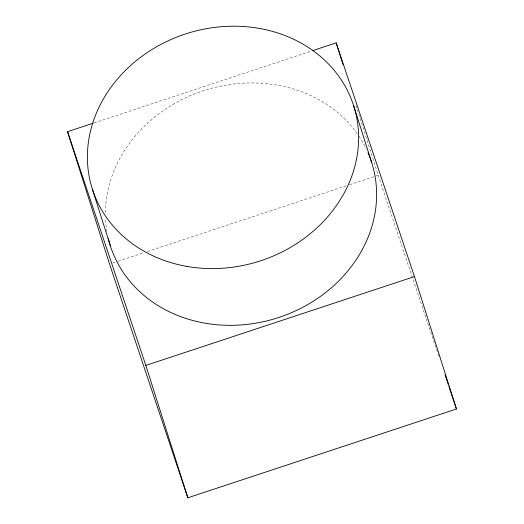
<?xml version="1.0" encoding="UTF-8"?>
<svg xmlns="http://www.w3.org/2000/svg" width="524" height="524" viewBox="0 0 524 524"><rect width="100%" height="100%" fill="white"/><g stroke="black" fill="none" stroke-linecap="round" stroke-linejoin="round"><path stroke-width="0.39" stroke-dasharray="2.62 1.97" d="M93.947 122.95L311.322 51.07M112.647 263.035L117.311 261.496M118.083 261.24L143.707 252.771M147.585 251.487L346.331 185.771M349.436 184.743L378.164 175.245L355.927 105.154M378.164 175.245L438.824 356.353M106.896 231.621A137.131 119.472 -17.6 0 1 105.52 219.137M105.39 212.823A137.131 119.472 -17.6 0 1 205.781 89.971A137.131 119.472 -17.6 0 1 357.787 134.426M358.973 136.168A137.131 119.472 -17.6 0 1 366.243 148.901"/><path stroke-width="0.79" d="M312.874 50.553L336.166 42.857L414.458 276.587L456.45 408.982L187.834 497.8L109.542 264.063L67.55 131.675L93.167 123.206M187.834 497.8L145.836 365.411L414.458 276.587M445.046 374.922L448.413 384.989M448.937 386.535L456.45 408.982M67.55 131.675L145.836 365.411M336.166 42.857L343.082 64.662M353.654 105.724L371.654 162.46M92.355 189.066L110.354 245.802M370.304 158.517A137.131 119.472 -17.6 0 1 275.46 318.533A137.131 119.472 -17.6 0 1 108.298 238.44M367.986 152.7A137.131 119.472 -17.6 0 1 368.798 154.626M369.06 155.268A137.131 119.472 -17.6 0 1 370.062 157.862M186.885 266.408A137.131 119.472 -17.6 0 0 354.27 107.715A137.131 119.472 -17.6 0 0 127.863 68.061A137.131 119.472 -17.6 0 0 186.885 266.408"/></g></svg>
